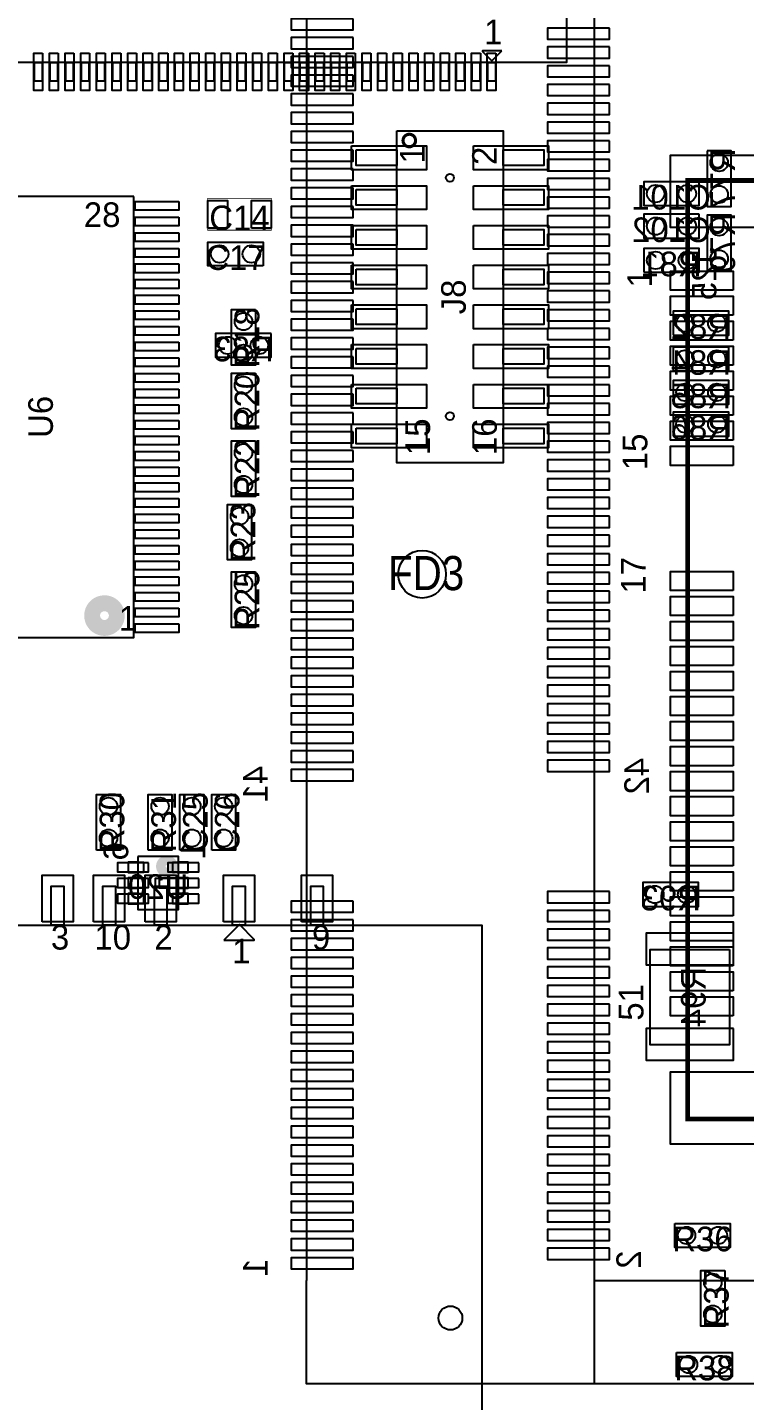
# Model space of a CAD drawing. Extents: x -1 to 124, y -8 to 108.
# Drawn here: x 22.94 to 45.87, y 16.95 to 60.84 of the extents above; entities that cross this region are included whole.
import ezdxf
from ezdxf.enums import TextEntityAlignment as Align

# ---------------------------------------------------------------- set-up
doc = ezdxf.new("R2010")
doc.units = 0
for name, color, linetype in [('PG_ASSEMBLY_BOTTOM', 2, 'CONTINUOUS'), ('PG_ASSEMBLY_TOP', 3, 'CONTINUOUS'), ('PIN_BOTTOM', 5, 'CONTINUOUS'), ('PIN_TOP', 4, 'CONTINUOUS'), ('RD_ASSEMBLY_BOTTOM', 6, 'CONTINUOUS'), ('RD_ASSEMBLY_TOP', 7, 'CONTINUOUS')]:
    doc.layers.add(name, color=color, linetype=linetype)

msp = doc.modelspace()

# ---------------------------------------------------------------- linework, layer by layer
at = {"layer": 'PG_ASSEMBLY_BOTTOM'}
for points in [[(41.064434, 85.18525), (57.064402, 85.18525), (57.064402, 88.485218), (31.864554, 88.485218), (31.864554, 20.785074)], [(41.064434, 88.485218), (41.064434, 17.485106)], [(26.4668, 34.154872), (26.6446, 34.154872), (26.6446, 33.824672), (26.4668, 33.824672)], [(27.76728, 33.824672), (27.58948, 33.824672), (27.58948, 34.154872), (27.76728, 34.154872)], [(26.4668, 33.655), (26.6446, 33.655), (26.6446, 33.3248), (26.4668, 33.3248)], [(27.76728, 33.3248), (27.15768, 33.3248), (27.15768, 33.655), (27.76728, 33.655)], [(26.4668, 33.155128), (26.6446, 33.155128), (26.6446, 32.824928), (26.4668, 32.824928)], [(27.76728, 32.824928), (27.58948, 32.824928), (27.58948, 33.155128), (27.76728, 33.155128)], [(57.064402, 20.785074), (57.064402, 17.485106), (31.864554, 17.485106), (31.864554, 20.785074)], [(41.064434, 20.785074), (57.064402, 20.785074)]]:
    msp.add_lwpolyline(points, dxfattribs=at)
for points in [[(44.6786, 56.896), (44.6786, 55.118), (45.4406, 55.118), (45.4406, 56.896)], [(44.4246, 55.9054), (42.6466, 55.9054), (42.6466, 55.1434), (44.4246, 55.1434)], [(44.4246, 54.864), (42.6466, 54.864), (42.6466, 54.102), (44.4246, 54.102)], [(45.4406, 53.0606), (45.4406, 54.8386), (44.6786, 54.8386), (44.6786, 53.0606)], [(42.6466, 53.0098), (44.4246, 53.0098), (44.4246, 53.7718), (42.6466, 53.7718)], [(43.5864, 51.0032), (45.3644, 51.0032), (45.3644, 51.7652), (43.5864, 51.7652)], [(30.734, 51.054), (28.956, 51.054), (28.956, 50.292), (30.734, 50.292)], [(43.5864, 49.8602), (45.3644, 49.8602), (45.3644, 50.6222), (43.5864, 50.6222)], [(43.5864, 48.7934), (45.3644, 48.7934), (45.3644, 49.5554), (43.5864, 49.5554)], [(43.5864, 47.7774), (45.3644, 47.7774), (45.3644, 48.5394), (43.5864, 48.5394)], [(26.4668, 34.3408), (26.4668, 32.639), (27.76728, 32.639), (27.76728, 34.3408)], [(42.6212, 32.7406), (44.3992, 32.7406), (44.3992, 33.5026), (42.6212, 33.5026)], [(45.3898, 31.369), (45.3898, 28.321), (42.8498, 28.321), (42.8498, 31.369)]]:
    msp.add_lwpolyline(points, close=True, dxfattribs=at)
at = {"layer": 'PG_ASSEMBLY_BOTTOM', "const_width": 0.3048}
msp.add_lwpolyline([(27.57424, 33.9471, 1), (27.21864, 34.0995, 1)], format="xyb", close=True, dxfattribs=at)
at = {"layer": 'PG_ASSEMBLY_TOP'}
for points in [[(40.182038, 66.268854), (40.182038, 59.718702), (15.881858, 59.718702), (15.881858, 66.268854)], [(23.402036, 59.718702), (23.402036, 59.118754), (23.162006, 59.118754), (23.162006, 59.718702)], [(23.901908, 59.718702), (23.901908, 59.118754), (23.661878, 59.118754), (23.661878, 59.718702)], [(24.402034, 59.718702), (24.402034, 59.118754), (24.162004, 59.118754), (24.162004, 59.718702)], [(24.901906, 59.718702), (24.901906, 59.118754), (24.661876, 59.118754), (24.661876, 59.718702)], [(25.402032, 59.718702), (25.402032, 59.118754), (25.162002, 59.118754), (25.162002, 59.718702)], [(25.901904, 59.718702), (25.901904, 59.118754), (25.661874, 59.118754), (25.661874, 59.718702)], [(26.40203, 59.718702), (26.40203, 59.118754), (26.162, 59.118754), (26.162, 59.718702)], [(26.901902, 59.718702), (26.901902, 59.118754), (26.661872, 59.118754), (26.661872, 59.718702)], [(27.402028, 59.718702), (27.402028, 59.118754), (27.161998, 59.118754), (27.161998, 59.718702)], [(27.9019, 59.718702), (27.9019, 59.118754), (27.66187, 59.118754), (27.66187, 59.718702)], [(28.402026, 59.718702), (28.402026, 59.118754), (28.161996, 59.118754), (28.161996, 59.718702)], [(28.901898, 59.718702), (28.901898, 59.118754), (28.661868, 59.118754), (28.661868, 59.718702)], [(29.402024, 59.718702), (29.402024, 59.118754), (29.161994, 59.118754), (29.161994, 59.718702)], [(29.901896, 59.718702), (29.901896, 59.118754), (29.661866, 59.118754), (29.661866, 59.718702)], [(30.402022, 59.718702), (30.402022, 59.118754), (30.161992, 59.118754), (30.161992, 59.718702)], [(30.901894, 59.718702), (30.901894, 59.118754), (30.661864, 59.118754), (30.661864, 59.718702)], [(31.40202, 59.718702), (31.40202, 59.118754), (31.16199, 59.118754), (31.16199, 59.718702)], [(31.901892, 59.718702), (31.901892, 59.118754), (31.661862, 59.118754), (31.661862, 59.718702)], [(32.402018, 59.718702), (32.402018, 59.118754), (32.161988, 59.118754), (32.161988, 59.718702)], [(32.90189, 59.718702), (32.90189, 59.118754), (32.66186, 59.118754), (32.66186, 59.718702)], [(33.402016, 59.718702), (33.402016, 59.118754), (33.161986, 59.118754), (33.161986, 59.718702)], [(33.901888, 59.718702), (33.901888, 59.118754), (33.661858, 59.118754), (33.661858, 59.718702)], [(34.402014, 59.718702), (34.402014, 59.118754), (34.161984, 59.118754), (34.161984, 59.718702)], [(34.901886, 59.718702), (34.901886, 59.118754), (34.661856, 59.118754), (34.661856, 59.718702)], [(35.402012, 59.718702), (35.402012, 59.118754), (35.161982, 59.118754), (35.161982, 59.718702)], [(35.901884, 59.718702), (35.901884, 59.118754), (35.661854, 59.118754), (35.661854, 59.718702)], [(36.40201, 59.718702), (36.40201, 59.118754), (36.16198, 59.118754), (36.16198, 59.718702)], [(36.901882, 59.718702), (36.901882, 59.118754), (36.661852, 59.118754), (36.661852, 59.718702)], [(37.402008, 59.718702), (37.402008, 59.118754), (37.161978, 59.118754), (37.161978, 59.718702)], [(38.111938, 60.08878), (37.491924, 60.08878), (37.491924, 60.068714), (37.791898, 59.76874)], [(37.90188, 59.718702), (37.90188, 59.118754), (37.66185, 59.118754), (37.66185, 59.718702)], [(34.748978, 57.527444), (38.149022, 57.527444), (38.149022, 46.917356), (34.748978, 46.917356)], [(33.449006, 56.922416), (34.748978, 56.922416), (34.748978, 56.42229), (33.449006, 56.42229)], [(38.149022, 56.922416), (39.448994, 56.922416), (39.448994, 56.42229), (38.149022, 56.42229)], [(26.34107, 55.43677), (20.14093, 55.43677), (20.14093, 41.33723), (26.34107, 41.33723)], [(33.449006, 55.652416), (34.748978, 55.652416), (34.748978, 55.15229), (33.449006, 55.15229)], [(38.149022, 55.652416), (39.448994, 55.652416), (39.448994, 55.15229), (38.149022, 55.15229)], [(33.449006, 54.382416), (34.748978, 54.382416), (34.748978, 53.88229), (33.449006, 53.88229)], [(38.149022, 54.382416), (39.448994, 54.382416), (39.448994, 53.88229), (38.149022, 53.88229)], [(30.48, 53.213), (28.702, 53.213), (28.702, 53.975), (30.48, 53.975)], [(33.449006, 53.112416), (34.748978, 53.112416), (34.748978, 52.61229), (33.449006, 52.61229)], [(38.149022, 53.112416), (39.448994, 53.112416), (39.448994, 52.61229), (38.149022, 52.61229)], [(30.226, 51.816), (30.226, 50.038), (29.464, 50.038), (29.464, 51.816)], [(33.449006, 51.842416), (34.748978, 51.842416), (34.748978, 51.34229), (33.449006, 51.34229)], [(38.149022, 51.842416), (39.448994, 51.842416), (39.448994, 51.34229), (38.149022, 51.34229)], [(33.449006, 50.572416), (34.748978, 50.572416), (34.748978, 50.07229), (33.449006, 50.07229)], [(38.149022, 50.572416), (39.448994, 50.572416), (39.448994, 50.07229), (38.149022, 50.07229)], [(30.226, 49.784), (30.226, 48.006), (29.464, 48.006), (29.464, 49.784)], [(33.449006, 49.302416), (34.748978, 49.302416), (34.748978, 48.80229), (33.449006, 48.80229)], [(38.149022, 49.302416), (39.448994, 49.302416), (39.448994, 48.80229), (38.149022, 48.80229)], [(33.449006, 48.032416), (34.748978, 48.032416), (34.748978, 47.53229), (33.449006, 47.53229)], [(38.149022, 48.032416), (39.448994, 48.032416), (39.448994, 47.53229), (38.149022, 47.53229)], [(30.226, 47.625), (30.226, 45.847), (29.464, 45.847), (29.464, 47.625)], [(30.099, 45.593), (30.099, 43.815), (29.337, 43.815), (29.337, 45.593)], [(30.226, 43.434), (30.226, 41.656), (29.464, 41.656), (29.464, 43.434)], [(25.146, 34.544), (25.146, 36.322), (25.908, 36.322), (25.908, 34.544)], [(26.797, 34.544), (26.797, 36.322), (27.559, 36.322), (27.559, 34.544)], [(27.813, 34.544), (27.813, 36.322), (28.575, 36.322), (28.575, 34.544)], [(28.829, 34.544), (28.829, 36.322), (29.591, 36.322), (29.591, 34.544)], [(23.6982, 32.142938), (23.6982, 33.392872), (24.09825, 33.392872), (24.09825, 32.142938)], [(25.348184, 32.142938), (25.348184, 33.392872), (25.748234, 33.392872), (25.748234, 32.142938)], [(26.998168, 32.142938), (26.998168, 33.392872), (27.398218, 33.392872), (27.398218, 32.142938)], [(29.49829, 32.142938), (29.49829, 33.392872), (29.898086, 33.392872), (29.898086, 32.142938)], [(31.998158, 32.142938), (31.998158, 33.392872), (32.398208, 33.392872), (32.398208, 32.142938)], [(8.973058, 3.142996), (8.973058, 32.142938), (37.473128, 32.142938), (37.473128, 3.142996)], [(29.221176, 31.666942), (30.190186, 31.666942), (30.190186, 31.68904), (29.727144, 32.152082), (29.706062, 32.152082)], [(43.6372, 22.606), (45.4152, 22.606), (45.4152, 21.844), (43.6372, 21.844)], [(45.2374, 21.1074), (45.2374, 19.3294), (44.4754, 19.3294), (44.4754, 21.1074)], [(43.700192, 18.481294), (45.478192, 18.481294), (45.478192, 17.719294), (43.700192, 17.719294)]]:
    msp.add_lwpolyline(points, close=True, dxfattribs=at)
for points, const_width in [([(35.348926, 57.22239, 1), (34.949074, 57.22241, 1)], 0.100076), ([(25.2984, 42.418, 1), (25.5016, 41.656, 1)], 0.508)]:
    msp.add_lwpolyline(points, format="xyb", close=True, dxfattribs=dict(at, const_width=const_width))
at = {"layer": 'PG_ASSEMBLY_TOP', "const_width": 0.1524}
msp.add_lwpolyline([(53.15331, 25.94483), (44.053506, 25.94483), (44.053506, 55.94477), (53.15331, 55.94477), (53.15331, 25.94483), (55.51932, 25.94483)], dxfattribs=at)
at = {"layer": 'PG_ASSEMBLY_TOP', "const_width": 0.0254}
msp.add_lwpolyline([(30.734, 54.356), (28.702, 54.356), (28.702, 55.372), (30.734, 55.372)], close=True, dxfattribs=at)
at = {"layer": 'PIN_BOTTOM'}
for points in [[(33.355026, 61.112908), (31.373826, 61.112908), (31.373826, 60.757308), (33.355026, 60.757308)], [(41.555162, 60.812934), (39.573962, 60.812934), (39.573962, 60.457334), (41.555162, 60.457334)], [(33.355026, 60.51296), (31.373826, 60.51296), (31.373826, 60.15736), (33.355026, 60.15736)], [(41.555162, 60.212986), (39.573962, 60.212986), (39.573962, 59.857386), (41.555162, 59.857386)], [(33.355026, 59.913012), (31.373826, 59.913012), (31.373826, 59.557412), (33.355026, 59.557412)], [(33.355026, 59.313064), (31.373826, 59.313064), (31.373826, 58.957464), (33.355026, 58.957464)], [(41.555162, 59.613038), (39.573962, 59.613038), (39.573962, 59.257438), (41.555162, 59.257438)], [(41.555162, 59.01309), (39.573962, 59.01309), (39.573962, 58.65749), (41.555162, 58.65749)], [(33.355026, 58.712862), (31.373826, 58.712862), (31.373826, 58.357262), (33.355026, 58.357262)], [(41.555162, 58.412888), (39.573962, 58.412888), (39.573962, 58.057288), (41.555162, 58.057288)], [(33.355026, 58.112914), (31.373826, 58.112914), (31.373826, 57.757314), (33.355026, 57.757314)], [(33.355026, 57.512966), (31.373826, 57.512966), (31.373826, 57.157366), (33.355026, 57.157366)], [(41.555162, 57.81294), (39.573962, 57.81294), (39.573962, 57.45734), (41.555162, 57.45734)], [(41.555162, 57.212992), (39.573962, 57.212992), (39.573962, 56.857392), (41.555162, 56.857392)], [(33.355026, 56.913018), (31.373826, 56.913018), (31.373826, 56.557418), (33.355026, 56.557418)], [(33.355026, 56.31307), (31.373826, 56.31307), (31.373826, 55.95747), (33.355026, 55.95747)], [(41.555162, 56.613044), (39.573962, 56.613044), (39.573962, 56.257444), (41.555162, 56.257444)], [(41.555162, 56.013096), (39.573962, 56.013096), (39.573962, 55.657496), (41.555162, 55.657496)], [(33.355026, 55.712868), (31.373826, 55.712868), (31.373826, 55.357268), (33.355026, 55.357268)], [(41.555162, 55.412894), (39.573962, 55.412894), (39.573962, 55.057294), (41.555162, 55.057294)], [(33.355026, 55.11292), (31.373826, 55.11292), (31.373826, 54.75732), (33.355026, 54.75732)], [(33.355026, 54.512972), (31.373826, 54.512972), (31.373826, 54.157372), (33.355026, 54.157372)], [(41.555162, 54.812946), (39.573962, 54.812946), (39.573962, 54.457346), (41.555162, 54.457346)], [(41.555162, 54.212998), (39.573962, 54.212998), (39.573962, 53.857398), (41.555162, 53.857398)], [(33.355026, 53.913024), (31.373826, 53.913024), (31.373826, 53.557424), (33.355026, 53.557424)], [(41.555162, 53.61305), (39.573962, 53.61305), (39.573962, 53.25745), (41.555162, 53.25745)], [(33.355026, 53.313076), (31.373826, 53.313076), (31.373826, 52.957476), (33.355026, 52.957476)], [(33.355026, 52.712874), (31.373826, 52.712874), (31.373826, 52.357274), (33.355026, 52.357274)], [(41.555162, 53.012848), (39.573962, 53.012848), (39.573962, 52.657248), (41.555162, 52.657248)], [(41.555162, 52.4129), (39.573962, 52.4129), (39.573962, 52.0573), (41.555162, 52.0573)], [(33.355026, 52.112926), (31.373826, 52.112926), (31.373826, 51.757326), (33.355026, 51.757326)], [(41.555162, 51.812952), (39.573962, 51.812952), (39.573962, 51.457352), (41.555162, 51.457352)], [(33.355026, 51.512978), (31.373826, 51.512978), (31.373826, 51.157378), (33.355026, 51.157378)], [(33.355026, 50.91303), (31.373826, 50.91303), (31.373826, 50.55743), (33.355026, 50.55743)], [(41.555162, 51.213004), (39.573962, 51.213004), (39.573962, 50.857404), (41.555162, 50.857404)], [(41.555162, 50.613056), (39.573962, 50.613056), (39.573962, 50.257456), (41.555162, 50.257456)], [(33.355026, 50.312828), (31.373826, 50.312828), (31.373826, 49.957228), (33.355026, 49.957228)], [(33.355026, 49.71288), (31.373826, 49.71288), (31.373826, 49.35728), (33.355026, 49.35728)], [(41.555162, 50.012854), (39.573962, 50.012854), (39.573962, 49.657254), (41.555162, 49.657254)], [(41.555162, 49.412906), (39.573962, 49.412906), (39.573962, 49.057306), (41.555162, 49.057306)], [(33.355026, 49.112932), (31.373826, 49.112932), (31.373826, 48.757332), (33.355026, 48.757332)], [(41.555162, 48.812958), (39.573962, 48.812958), (39.573962, 48.457358), (41.555162, 48.457358)], [(33.355026, 48.512984), (31.373826, 48.512984), (31.373826, 48.157384), (33.355026, 48.157384)], [(33.355026, 47.913036), (31.373826, 47.913036), (31.373826, 47.557436), (33.355026, 47.557436)], [(41.555162, 48.21301), (39.573962, 48.21301), (39.573962, 47.85741), (41.555162, 47.85741)], [(41.555162, 47.613062), (39.573962, 47.613062), (39.573962, 47.257462), (41.555162, 47.257462)], [(33.355026, 47.312834), (31.373826, 47.312834), (31.373826, 46.957234), (33.355026, 46.957234)], [(41.555162, 47.01286), (39.573962, 47.01286), (39.573962, 46.65726), (41.555162, 46.65726)], [(33.355026, 46.712886), (31.373826, 46.712886), (31.373826, 46.357286), (33.355026, 46.357286)], [(33.355026, 46.112938), (31.373826, 46.112938), (31.373826, 45.757338), (33.355026, 45.757338)], [(41.555162, 46.412912), (39.573962, 46.412912), (39.573962, 46.057312), (41.555162, 46.057312)], [(41.555162, 45.812964), (39.573962, 45.812964), (39.573962, 45.457364), (41.555162, 45.457364)], [(33.355026, 45.51299), (31.373826, 45.51299), (31.373826, 45.15739), (33.355026, 45.15739)], [(41.555162, 45.213016), (39.573962, 45.213016), (39.573962, 44.857416), (41.555162, 44.857416)], [(33.355026, 44.913042), (31.373826, 44.913042), (31.373826, 44.557442), (33.355026, 44.557442)], [(41.555162, 44.613068), (39.573962, 44.613068), (39.573962, 44.257468), (41.555162, 44.257468)], [(33.355026, 44.31284), (31.373826, 44.31284), (31.373826, 43.95724), (33.355026, 43.95724)], [(41.555162, 44.012866), (39.573962, 44.012866), (39.573962, 43.657266), (41.555162, 43.657266)], [(33.355026, 43.712892), (31.373826, 43.712892), (31.373826, 43.357292), (33.355026, 43.357292)], [(33.355026, 43.112944), (31.373826, 43.112944), (31.373826, 42.757344), (33.355026, 42.757344)], [(41.555162, 43.412918), (39.573962, 43.412918), (39.573962, 43.057318), (41.555162, 43.057318)], [(41.555162, 42.81297), (39.573962, 42.81297), (39.573962, 42.45737), (41.555162, 42.45737)], [(33.355026, 42.512996), (31.373826, 42.512996), (31.373826, 42.157396), (33.355026, 42.157396)], [(41.555162, 42.213022), (39.573962, 42.213022), (39.573962, 41.857422), (41.555162, 41.857422)], [(33.355026, 41.913048), (31.373826, 41.913048), (31.373826, 41.557448), (33.355026, 41.557448)], [(33.355026, 41.312846), (31.373826, 41.312846), (31.373826, 40.957246), (33.355026, 40.957246)], [(41.555162, 41.613074), (39.573962, 41.613074), (39.573962, 41.257474), (41.555162, 41.257474)], [(41.555162, 41.012872), (39.573962, 41.012872), (39.573962, 40.657272), (41.555162, 40.657272)], [(33.355026, 40.712898), (31.373826, 40.712898), (31.373826, 40.357298), (33.355026, 40.357298)], [(41.555162, 40.412924), (39.573962, 40.412924), (39.573962, 40.057324), (41.555162, 40.057324)], [(33.355026, 40.11295), (31.373826, 40.11295), (31.373826, 39.75735), (33.355026, 39.75735)], [(33.355026, 39.513002), (31.373826, 39.513002), (31.373826, 39.157402), (33.355026, 39.157402)], [(41.555162, 39.812976), (39.573962, 39.812976), (39.573962, 39.457376), (41.555162, 39.457376)], [(41.555162, 39.213028), (39.573962, 39.213028), (39.573962, 38.857428), (41.555162, 38.857428)], [(33.355026, 38.913054), (31.373826, 38.913054), (31.373826, 38.557454), (33.355026, 38.557454)], [(33.355026, 38.312852), (31.373826, 38.312852), (31.373826, 37.957252), (33.355026, 37.957252)], [(41.555162, 38.612826), (39.573962, 38.612826), (39.573962, 38.257226), (41.555162, 38.257226)], [(41.555162, 38.012878), (39.573962, 38.012878), (39.573962, 37.657278), (41.555162, 37.657278)], [(33.355026, 37.712904), (31.373826, 37.712904), (31.373826, 37.357304), (33.355026, 37.357304)], [(41.555162, 37.41293), (39.573962, 37.41293), (39.573962, 37.05733), (41.555162, 37.05733)], [(33.355026, 37.112956), (31.373826, 37.112956), (31.373826, 36.757356), (33.355026, 36.757356)], [(26.80716, 34.129472), (25.81656, 34.129472), (25.81656, 33.850072), (26.80716, 33.850072)], [(28.41752, 34.129472), (27.42692, 34.129472), (27.42692, 33.850072), (28.41752, 33.850072)], [(26.80716, 33.6296), (25.81656, 33.6296), (25.81656, 33.3502), (26.80716, 33.3502)], [(28.41752, 33.6296), (27.02052, 33.6296), (27.02052, 33.3502), (28.41752, 33.3502)], [(26.80716, 33.129728), (25.81656, 33.129728), (25.81656, 32.850328), (26.80716, 32.850328)], [(28.41752, 33.129728), (27.42692, 33.129728), (27.42692, 32.850328), (28.41752, 32.850328)], [(41.555162, 33.21304), (39.573962, 33.21304), (39.573962, 32.85744), (41.555162, 32.85744)], [(33.355026, 32.913066), (31.373826, 32.913066), (31.373826, 32.557466), (33.355026, 32.557466)], [(41.555162, 32.612838), (39.573962, 32.612838), (39.573962, 32.257238), (41.555162, 32.257238)], [(33.355026, 32.312864), (31.373826, 32.312864), (31.373826, 31.957264), (33.355026, 31.957264)], [(33.355026, 31.712916), (31.373826, 31.712916), (31.373826, 31.357316), (33.355026, 31.357316)], [(41.555162, 32.01289), (39.573962, 32.01289), (39.573962, 31.65729), (41.555162, 31.65729)], [(45.5168, 31.8897), (42.7228, 31.8897), (42.7228, 30.8737), (45.5168, 30.8737)], [(41.555162, 31.412942), (39.573962, 31.412942), (39.573962, 31.057342), (41.555162, 31.057342)], [(33.355026, 31.112968), (31.373826, 31.112968), (31.373826, 30.757368), (33.355026, 30.757368)], [(41.555162, 30.812994), (39.573962, 30.812994), (39.573962, 30.457394), (41.555162, 30.457394)], [(33.355026, 30.51302), (31.373826, 30.51302), (31.373826, 30.15742), (33.355026, 30.15742)], [(33.355026, 29.913072), (31.373826, 29.913072), (31.373826, 29.557472), (33.355026, 29.557472)], [(41.555162, 30.213046), (39.573962, 30.213046), (39.573962, 29.857446), (41.555162, 29.857446)], [(41.555162, 29.612844), (39.573962, 29.612844), (39.573962, 29.257244), (41.555162, 29.257244)], [(33.355026, 29.31287), (31.373826, 29.31287), (31.373826, 28.95727), (33.355026, 28.95727)], [(41.555162, 29.012896), (39.573962, 29.012896), (39.573962, 28.657296), (41.555162, 28.657296)], [(33.355026, 28.712922), (31.373826, 28.712922), (31.373826, 28.357322), (33.355026, 28.357322)], [(45.5168, 28.8417), (42.7228, 28.8417), (42.7228, 27.8257), (45.5168, 27.8257)], [(33.355026, 28.112974), (31.373826, 28.112974), (31.373826, 27.757374), (33.355026, 27.757374)], [(41.555162, 28.412948), (39.573962, 28.412948), (39.573962, 28.057348), (41.555162, 28.057348)], [(41.555162, 27.813), (39.573962, 27.813), (39.573962, 27.4574), (41.555162, 27.4574)], [(33.355026, 27.513026), (31.373826, 27.513026), (31.373826, 27.157426), (33.355026, 27.157426)], [(41.555162, 27.213052), (39.573962, 27.213052), (39.573962, 26.857452), (41.555162, 26.857452)], [(33.355026, 26.912824), (31.373826, 26.912824), (31.373826, 26.557224), (33.355026, 26.557224)], [(41.555162, 26.61285), (39.573962, 26.61285), (39.573962, 26.25725), (41.555162, 26.25725)], [(33.355026, 26.312876), (31.373826, 26.312876), (31.373826, 25.957276), (33.355026, 25.957276)], [(41.555162, 26.012902), (39.573962, 26.012902), (39.573962, 25.657302), (41.555162, 25.657302)], [(33.355026, 25.712928), (31.373826, 25.712928), (31.373826, 25.357328), (33.355026, 25.357328)], [(33.355026, 25.11298), (31.373826, 25.11298), (31.373826, 24.75738), (33.355026, 24.75738)], [(41.555162, 25.412954), (39.573962, 25.412954), (39.573962, 25.057354), (41.555162, 25.057354)], [(41.555162, 24.813006), (39.573962, 24.813006), (39.573962, 24.457406), (41.555162, 24.457406)], [(33.355026, 24.513032), (31.373826, 24.513032), (31.373826, 24.157432), (33.355026, 24.157432)], [(41.555162, 24.213058), (39.573962, 24.213058), (39.573962, 23.857458), (41.555162, 23.857458)], [(33.355026, 23.91283), (31.373826, 23.91283), (31.373826, 23.55723), (33.355026, 23.55723)], [(33.355026, 23.312882), (31.373826, 23.312882), (31.373826, 22.957282), (33.355026, 22.957282)], [(41.555162, 23.612856), (39.573962, 23.612856), (39.573962, 23.257256), (41.555162, 23.257256)], [(41.555162, 23.012908), (39.573962, 23.012908), (39.573962, 22.657308), (41.555162, 22.657308)], [(33.355026, 22.712934), (31.373826, 22.712934), (31.373826, 22.357334), (33.355026, 22.357334)], [(41.555162, 22.41296), (39.573962, 22.41296), (39.573962, 22.05736), (41.555162, 22.05736)], [(33.355026, 22.112986), (31.373826, 22.112986), (31.373826, 21.757386), (33.355026, 21.757386)], [(33.355026, 21.513038), (31.373826, 21.513038), (31.373826, 21.157438), (33.355026, 21.157438)], [(41.555162, 21.813012), (39.573962, 21.813012), (39.573962, 21.457412), (41.555162, 21.457412)]]:
    msp.add_lwpolyline(points, close=True, dxfattribs=at)
for centre, radius in [((45.0596, 56.515), 0.2794), ((36.449, 56.0324), 0.127), ((43.0276, 55.5244), 0.2794), ((44.0436, 55.5244), 0.2794), ((45.0596, 55.499), 0.2794), ((43.0276, 54.483), 0.2794), ((44.0436, 54.483), 0.2794), ((45.0596, 54.4576), 0.2794), ((43.0276, 53.3908), 0.2794), ((44.0436, 53.3908), 0.2794), ((45.0596, 53.4416), 0.2794), ((43.9674, 51.3842), 0.2794), ((44.9834, 51.3842), 0.2794), ((29.337, 50.673), 0.2794), ((30.353, 50.673), 0.2794), ((43.9674, 50.2412), 0.2794), ((44.9834, 50.2412), 0.2794), ((43.9674, 49.1744), 0.2794), ((44.9834, 49.1744), 0.2794), ((36.449, 48.4124), 0.127), ((43.9674, 48.1584), 0.2794), ((44.9834, 48.1584), 0.2794), ((43.0022, 33.1216), 0.2794), ((44.0182, 33.1216), 0.2794), ((36.464494, 19.585178), 0.381)]:
    msp.add_circle(centre, radius, dxfattribs=at)
at = {"layer": 'PIN_TOP'}
for points in [[(23.421594, 60.015628), (23.421594, 58.821828), (23.142194, 58.821828), (23.142194, 60.015628)], [(23.92172, 60.015628), (23.92172, 58.821828), (23.64232, 58.821828), (23.64232, 60.015628)], [(24.421592, 60.015628), (24.421592, 58.821828), (24.142192, 58.821828), (24.142192, 60.015628)], [(24.921718, 60.015628), (24.921718, 58.821828), (24.642318, 58.821828), (24.642318, 60.015628)], [(25.42159, 60.015628), (25.42159, 58.821828), (25.14219, 58.821828), (25.14219, 60.015628)], [(25.921716, 60.015628), (25.921716, 58.821828), (25.642316, 58.821828), (25.642316, 60.015628)], [(26.421588, 60.015628), (26.421588, 58.821828), (26.142188, 58.821828), (26.142188, 60.015628)], [(26.921714, 60.015628), (26.921714, 58.821828), (26.642314, 58.821828), (26.642314, 60.015628)], [(27.421586, 60.015628), (27.421586, 58.821828), (27.142186, 58.821828), (27.142186, 60.015628)], [(27.921712, 60.015628), (27.921712, 58.821828), (27.642312, 58.821828), (27.642312, 60.015628)], [(28.421584, 60.015628), (28.421584, 58.821828), (28.142184, 58.821828), (28.142184, 60.015628)], [(28.92171, 60.015628), (28.92171, 58.821828), (28.64231, 58.821828), (28.64231, 60.015628)], [(29.421582, 60.015628), (29.421582, 58.821828), (29.142182, 58.821828), (29.142182, 60.015628)], [(29.921708, 60.015628), (29.921708, 58.821828), (29.642308, 58.821828), (29.642308, 60.015628)], [(30.42158, 60.015628), (30.42158, 58.821828), (30.14218, 58.821828), (30.14218, 60.015628)], [(30.921706, 60.015628), (30.921706, 58.821828), (30.642306, 58.821828), (30.642306, 60.015628)], [(31.421578, 60.015628), (31.421578, 58.821828), (31.142178, 58.821828), (31.142178, 60.015628)], [(31.921704, 60.015628), (31.921704, 58.821828), (31.642304, 58.821828), (31.642304, 60.015628)], [(32.421576, 60.015628), (32.421576, 58.821828), (32.142176, 58.821828), (32.142176, 60.015628)], [(32.921702, 60.015628), (32.921702, 58.821828), (32.642302, 58.821828), (32.642302, 60.015628)], [(33.421574, 60.015628), (33.421574, 58.821828), (33.142174, 58.821828), (33.142174, 60.015628)], [(33.9217, 60.015628), (33.9217, 58.821828), (33.6423, 58.821828), (33.6423, 60.015628)], [(34.421572, 60.015628), (34.421572, 58.821828), (34.142172, 58.821828), (34.142172, 60.015628)], [(34.921698, 60.015628), (34.921698, 58.821828), (34.642298, 58.821828), (34.642298, 60.015628)], [(35.42157, 60.015628), (35.42157, 58.821828), (35.14217, 58.821828), (35.14217, 60.015628)], [(35.921696, 60.015628), (35.921696, 58.821828), (35.642296, 58.821828), (35.642296, 60.015628)], [(36.421568, 60.015628), (36.421568, 58.821828), (36.142168, 58.821828), (36.142168, 60.015628)], [(36.921694, 60.015628), (36.921694, 58.821828), (36.642294, 58.821828), (36.642294, 60.015628)], [(37.421566, 60.015628), (37.421566, 58.821828), (37.142166, 58.821828), (37.142166, 60.015628)], [(37.921692, 60.015628), (37.921692, 58.821828), (37.642292, 58.821828), (37.642292, 60.015628)], [(33.298892, 57.0484), (35.699192, 57.0484), (35.699192, 56.2864), (33.298892, 56.2864)], [(37.198808, 57.0484), (39.599108, 57.0484), (39.599108, 56.2864), (37.198808, 56.2864)], [(46.703488, 54.439058), (43.503088, 54.439058), (43.503088, 56.750458), (46.703488, 56.750458)], [(33.298892, 55.7784), (35.699192, 55.7784), (35.699192, 55.0164), (33.298892, 55.0164)], [(37.198808, 55.7784), (39.599108, 55.7784), (39.599108, 55.0164), (37.198808, 55.0164)], [(28.702, 54.4195), (28.702, 55.3085), (29.337, 55.3085), (29.337, 54.4195)], [(30.099, 54.4195), (30.099, 55.3085), (30.734, 55.3085), (30.734, 54.4195)], [(27.7749, 55.274972), (27.7749, 54.995572), (26.3779, 54.995572), (26.3779, 55.274972)], [(27.7749, 54.7751), (27.7749, 54.4957), (26.3779, 54.4957), (26.3779, 54.7751)], [(33.298892, 54.5084), (35.699192, 54.5084), (35.699192, 53.7464), (33.298892, 53.7464)], [(37.198808, 54.5084), (39.599108, 54.5084), (39.599108, 53.7464), (37.198808, 53.7464)], [(27.7749, 54.275228), (27.7749, 53.995828), (26.3779, 53.995828), (26.3779, 54.275228)], [(27.7749, 53.775356), (27.7749, 53.495956), (26.3779, 53.495956), (26.3779, 53.775356)], [(27.7749, 53.275484), (27.7749, 52.996084), (26.3779, 52.996084), (26.3779, 53.275484)], [(33.298892, 53.2384), (35.699192, 53.2384), (35.699192, 52.4764), (33.298892, 52.4764)], [(37.198808, 53.2384), (39.599108, 53.2384), (39.599108, 52.4764), (37.198808, 52.4764)], [(27.7749, 52.775612), (27.7749, 52.496212), (26.3779, 52.496212), (26.3779, 52.775612)], [(45.50664, 52.440078), (43.50004, 52.440078), (43.50004, 53.049678), (45.50664, 53.049678)], [(27.7749, 52.27574), (27.7749, 51.99634), (26.3779, 51.99634), (26.3779, 52.27574)], [(45.50664, 51.639978), (43.50004, 51.639978), (43.50004, 52.249578), (45.50664, 52.249578)], [(33.298892, 51.9684), (35.699192, 51.9684), (35.699192, 51.2064), (33.298892, 51.2064)], [(37.198808, 51.9684), (39.599108, 51.9684), (39.599108, 51.2064), (37.198808, 51.2064)], [(27.7749, 51.775868), (27.7749, 51.496468), (26.3779, 51.496468), (26.3779, 51.775868)], [(45.50664, 50.839878), (43.50004, 50.839878), (43.50004, 51.449478), (45.50664, 51.449478)], [(27.7749, 51.275996), (27.7749, 50.996596), (26.3779, 50.996596), (26.3779, 51.275996)], [(27.7749, 50.776124), (27.7749, 50.496724), (26.3779, 50.496724), (26.3779, 50.776124)], [(33.298892, 50.6984), (35.699192, 50.6984), (35.699192, 49.9364), (33.298892, 49.9364)], [(37.198808, 50.6984), (39.599108, 50.6984), (39.599108, 49.9364), (37.198808, 49.9364)], [(45.50664, 50.040032), (43.50004, 50.040032), (43.50004, 50.649632), (45.50664, 50.649632)], [(27.7749, 50.276252), (27.7749, 49.996852), (26.3779, 49.996852), (26.3779, 50.276252)], [(27.7749, 49.77638), (27.7749, 49.49698), (26.3779, 49.49698), (26.3779, 49.77638)], [(45.50664, 49.239932), (43.50004, 49.239932), (43.50004, 49.849532), (45.50664, 49.849532)], [(27.7749, 49.276508), (27.7749, 48.997108), (26.3779, 48.997108), (26.3779, 49.276508)], [(33.298892, 49.4284), (35.699192, 49.4284), (35.699192, 48.6664), (33.298892, 48.6664)], [(37.198808, 49.4284), (39.599108, 49.4284), (39.599108, 48.6664), (37.198808, 48.6664)], [(27.7749, 48.776636), (27.7749, 48.497236), (26.3779, 48.497236), (26.3779, 48.776636)], [(45.50664, 48.440086), (43.50004, 48.440086), (43.50004, 49.049686), (45.50664, 49.049686)], [(27.7749, 48.276764), (27.7749, 47.997364), (26.3779, 47.997364), (26.3779, 48.276764)], [(33.298892, 48.1584), (35.699192, 48.1584), (35.699192, 47.3964), (33.298892, 47.3964)], [(37.198808, 48.1584), (39.599108, 48.1584), (39.599108, 47.3964), (37.198808, 47.3964)], [(45.50664, 47.639986), (43.50004, 47.639986), (43.50004, 48.249586), (45.50664, 48.249586)], [(27.7749, 47.776892), (27.7749, 47.497492), (26.3779, 47.497492), (26.3779, 47.776892)], [(45.50664, 46.839886), (43.50004, 46.839886), (43.50004, 47.449486), (45.50664, 47.449486)], [(27.7749, 47.27702), (27.7749, 46.99762), (26.3779, 46.99762), (26.3779, 47.27702)], [(27.7749, 46.777148), (27.7749, 46.497748), (26.3779, 46.497748), (26.3779, 46.777148)], [(27.7749, 46.277276), (27.7749, 45.997876), (26.3779, 45.997876), (26.3779, 46.277276)], [(27.7749, 45.777404), (27.7749, 45.498004), (26.3779, 45.498004), (26.3779, 45.777404)], [(27.7749, 45.277532), (27.7749, 44.998132), (26.3779, 44.998132), (26.3779, 45.277532)], [(27.7749, 44.77766), (27.7749, 44.49826), (26.3779, 44.49826), (26.3779, 44.77766)], [(27.7749, 44.277788), (27.7749, 43.998388), (26.3779, 43.998388), (26.3779, 44.277788)], [(27.7749, 43.777916), (27.7749, 43.498516), (26.3779, 43.498516), (26.3779, 43.777916)], [(27.7749, 43.278044), (27.7749, 42.998644), (26.3779, 42.998644), (26.3779, 43.278044)], [(45.50664, 42.839894), (43.50004, 42.839894), (43.50004, 43.449494), (45.50664, 43.449494)], [(27.7749, 42.778172), (27.7749, 42.498772), (26.3779, 42.498772), (26.3779, 42.778172)], [(45.50664, 42.040048), (43.50004, 42.040048), (43.50004, 42.649648), (45.50664, 42.649648)], [(27.7749, 42.2783), (27.7749, 41.9989), (26.3779, 41.9989), (26.3779, 42.2783)], [(27.7749, 41.778428), (27.7749, 41.499028), (26.3779, 41.499028), (26.3779, 41.778428)], [(45.50664, 41.239948), (43.50004, 41.239948), (43.50004, 41.849548), (45.50664, 41.849548)], [(45.50664, 40.440102), (43.50004, 40.440102), (43.50004, 41.049702), (45.50664, 41.049702)], [(45.50664, 39.640002), (43.50004, 39.640002), (43.50004, 40.249602), (45.50664, 40.249602)], [(45.50664, 38.839902), (43.50004, 38.839902), (43.50004, 39.449502), (45.50664, 39.449502)], [(45.50664, 38.040056), (43.50004, 38.040056), (43.50004, 38.649656), (45.50664, 38.649656)], [(45.50664, 37.239956), (43.50004, 37.239956), (43.50004, 37.849556), (45.50664, 37.849556)], [(45.50664, 36.44011), (43.50004, 36.44011), (43.50004, 37.04971), (45.50664, 37.04971)], [(45.50664, 35.64001), (43.50004, 35.64001), (43.50004, 36.24961), (45.50664, 36.24961)], [(45.50664, 34.83991), (43.50004, 34.83991), (43.50004, 35.44951), (45.50664, 35.44951)], [(45.50664, 34.040064), (43.50004, 34.040064), (43.50004, 34.649664), (45.50664, 34.649664)], [(45.50664, 33.239964), (43.50004, 33.239964), (43.50004, 33.849564), (45.50664, 33.849564)], [(23.402798, 32.243776), (23.402798, 33.742376), (24.393398, 33.742376), (24.393398, 32.243776)], [(25.052782, 32.243776), (25.052782, 33.742376), (26.043382, 33.742376), (26.043382, 32.243776)], [(26.702766, 32.243776), (26.702766, 33.742376), (27.693366, 33.742376), (27.693366, 32.243776)], [(29.202888, 32.243776), (29.202888, 33.742376), (30.193488, 33.742376), (30.193488, 32.243776)], [(31.702756, 32.243776), (31.702756, 33.742376), (32.693356, 33.742376), (32.693356, 32.243776)], [(45.50664, 32.440118), (43.50004, 32.440118), (43.50004, 33.049718), (45.50664, 33.049718)], [(45.50664, 31.640018), (43.50004, 31.640018), (43.50004, 32.249618), (45.50664, 32.249618)], [(45.50664, 30.839918), (43.50004, 30.839918), (43.50004, 31.449518), (45.50664, 31.449518)], [(45.50664, 30.040072), (43.50004, 30.040072), (43.50004, 30.649672), (45.50664, 30.649672)], [(45.50664, 29.239972), (43.50004, 29.239972), (43.50004, 29.849572), (45.50664, 29.849572)], [(46.703488, 25.139142), (43.503088, 25.139142), (43.503088, 27.450542), (46.703488, 27.450542)]]:
    msp.add_lwpolyline(points, close=True, dxfattribs=at)
for centre, radius in [((36.449, 56.0324), 0.127), ((29.083, 53.594), 0.2794), ((30.099, 53.594), 0.2794), ((29.845, 51.435), 0.2794), ((29.845, 50.419), 0.2794), ((29.845, 49.403), 0.2794), ((29.845, 48.387), 0.2794), ((36.449, 48.4124), 0.127), ((29.845, 47.244), 0.2794), ((29.845, 46.228), 0.2794), ((29.718, 45.212), 0.2794), ((29.718, 44.196), 0.2794), ((35.56, 43.3578), 0.762), ((29.845, 43.053), 0.2794), ((29.845, 42.037), 0.2794), ((25.527, 35.941), 0.2794), ((27.178, 35.941), 0.2794), ((28.194, 35.941), 0.2794), ((29.21, 35.941), 0.2794), ((25.527, 34.925), 0.2794), ((27.178, 34.925), 0.2794), ((28.194, 34.925), 0.2794), ((29.21, 34.925), 0.2794), ((44.0182, 22.225), 0.2794), ((45.0342, 22.225), 0.2794), ((44.8564, 20.7264), 0.2794), ((36.464494, 19.585178), 0.381), ((44.8564, 19.7104), 0.2794), ((44.081192, 18.100294), 0.2794), ((45.097192, 18.100294), 0.2794)]:
    msp.add_circle(centre, radius, dxfattribs=at)
at = {"layer": 'RD_ASSEMBLY_BOTTOM'}
for points in [[(26.4668, 34.154872), (26.162, 34.154872), (26.162, 33.824672), (26.4668, 33.824672)], [(27.76728, 33.824672), (28.07208, 33.824672), (28.07208, 34.154872), (27.76728, 34.154872)], [(26.4668, 33.655), (26.162, 33.655), (26.162, 33.3248), (26.4668, 33.3248)], [(27.76728, 33.3248), (28.07208, 33.3248), (28.07208, 33.655), (27.76728, 33.655)], [(26.4668, 33.155128), (26.162, 33.155128), (26.162, 32.824928), (26.4668, 32.824928)], [(27.76728, 32.824928), (28.07208, 32.824928), (28.07208, 33.155128), (27.76728, 33.155128)]]:
    msp.add_lwpolyline(points, dxfattribs=at)

# ---------------------------------------------------------------- texts
at = {"layer": 'PG_ASSEMBLY_BOTTOM', "text_generation_flag": 2}
for s, p in [('42', (42.814494, 37.491162)), ('41', (30.622494, 37.237162)), ('6', (26.160222, 34.798)), ('1', (28.624276, 34.8488)), ('2', (42.560494, 21.743162)), ('1', (30.622494, 21.489162))]:
    msp.add_text(s, height=0.7874, rotation=90, dxfattribs=at).set_placement(p)
at = {"layer": 'PG_ASSEMBLY_TOP'}
for s, p in [('1', (37.5412, 60.2996)), ('28', (24.7396, 54.4576)), ('1', (25.8572, 41.5544)), ('3', (23.687278, 31.361888)), ('10', (25.079198, 31.361888)), ('2', (26.997152, 31.361888)), ('9', (32.035242, 31.361888)), ('1', (29.484066, 30.918912))]:
    msp.add_text(s, height=0.7874, dxfattribs=at).set_placement(p)
for s, p in [('1', (35.6362, 56.4896)), ('2', (37.9476, 56.4388)), ('1', (42.90949, 52.528216)), ('15', (35.814, 47.1678)), ('16', (37.9476, 47.1678)), ('15', (42.762932, 46.682914)), ('17', (42.711624, 42.73804)), ('51', (42.638218, 29.087826))]:
    msp.add_text(s, height=0.7874, rotation=90, dxfattribs=at).set_placement(p)
at = {"layer": 'RD_ASSEMBLY_BOTTOM', "text_generation_flag": 2}
for s, p in [('R77', (45.5676, 56.007)), ('R79', (45.5676, 53.9496)), ('J25', (44.973494, 52.96916)), ('R94', (44.6278, 29.845))]:
    msp.add_text(s, height=0.7874, rotation=90, dxfattribs=at).set_placement(p, align=Align.CENTER)
for s, p in [('C101', (43.5356, 55.0164)), ('C102', (43.5356, 53.975)), ('R81', (43.5356, 52.8828)), ('R82', (44.4754, 50.8762)), ('R83', (29.845, 50.165)), ('R84', (44.4754, 49.7332)), ('R85', (44.4754, 48.6664)), ('R86', (44.4754, 47.6504)), ('U20', (27.11704, 32.9819)), ('R93', (43.5102, 32.6136))]:
    msp.add_text(s, height=0.7874, dxfattribs=at).set_placement(p, align=Align.CENTER)
at = {"layer": 'RD_ASSEMBLY_TOP'}
for s, p in [('C14', (29.718, 54.356)), ('C17', (29.591, 53.086)), ('R36', (44.5262, 21.717)), ('R38', (44.589192, 17.592294))]:
    msp.add_text(s, height=0.7874, dxfattribs=at).set_placement(p, align=Align.CENTER)
for s, p in [('J8', (36.957, 52.2224)), ('R18', (30.353, 50.927)), ('R20', (30.353, 48.895)), ('U6', (23.749508, 48.387)), ('R22', (30.353, 46.736)), ('R23', (30.226, 44.704)), ('R25', (30.353, 42.545)), ('R30', (26.035, 35.433)), ('R31', (27.686, 35.433)), ('C25', (28.702, 35.433)), ('C26', (29.718, 35.433)), ('R37', (45.3644, 20.2184))]:
    msp.add_text(s, height=0.7874, rotation=90, dxfattribs=at).set_placement(p, align=Align.CENTER)
at = {"layer": 'RD_ASSEMBLY_TOP', "width": 0.883721}
msp.add_text('FD3', height=1.0922, dxfattribs=at).set_placement((35.687, 42.8498), align=Align.CENTER)

doc.saveas('drawing.dxf')
